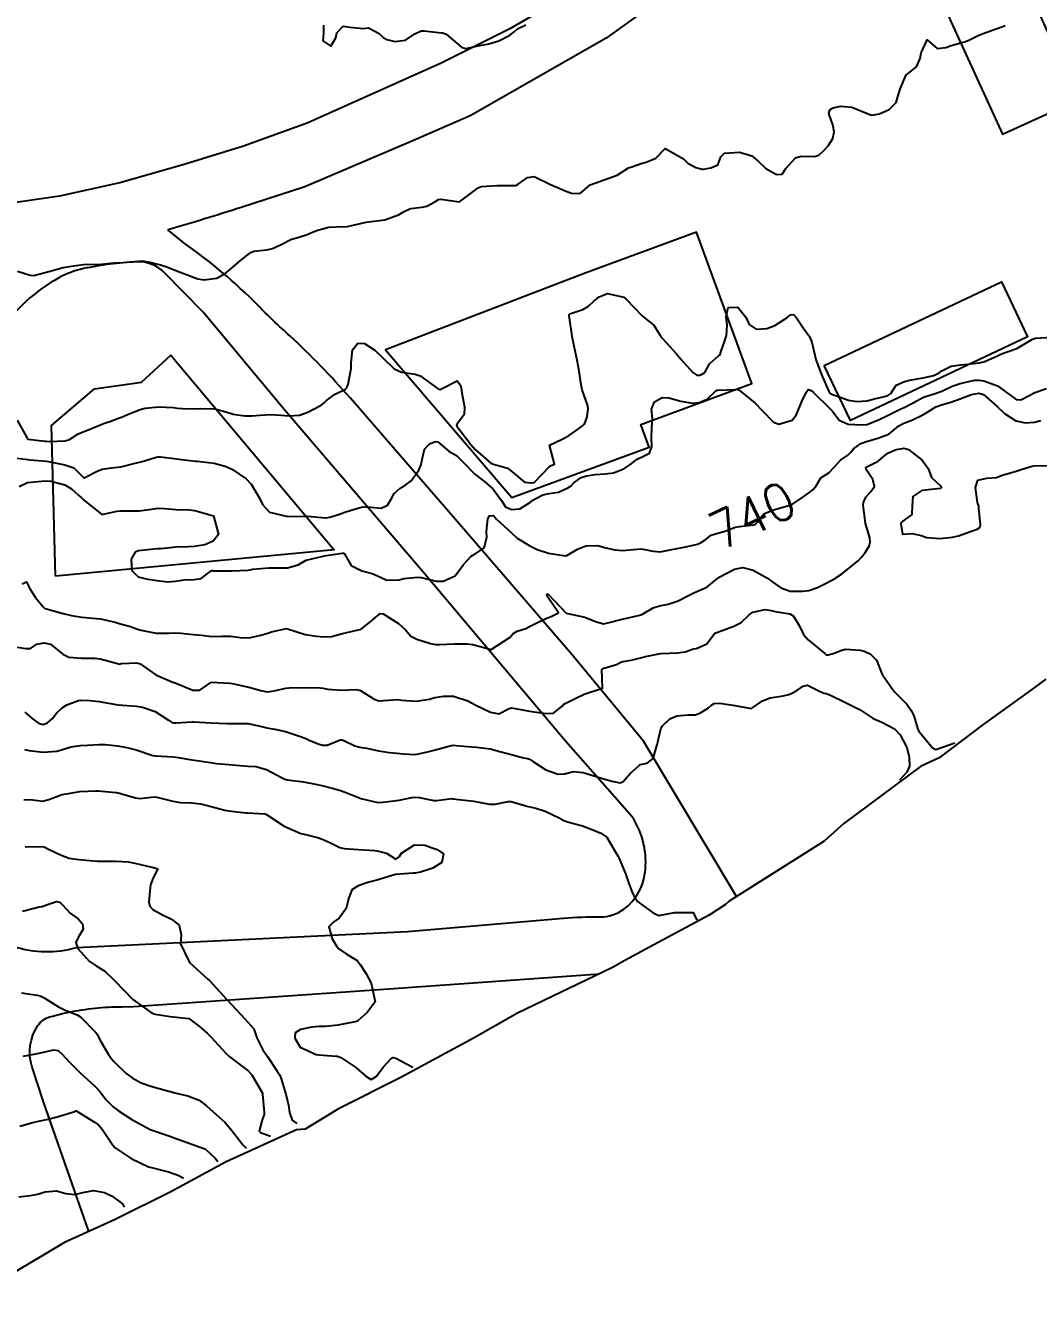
# Model space of a CAD drawing. Header units: metres. Extents: x 307586 to 320046, y 7427249 to 7434250.
# Drawn here: x 316050.6 to 316159.4, y 7432483.4 to 7432620.2 of the extents above; entities that cross this region are included whole.
import ezdxf
from ezdxf.enums import TextEntityAlignment as Align

# ---------------------------------------------------------------- set-up
doc = ezdxf.new("R2010")
doc.units = ezdxf.units.M
doc.header["$MEASUREMENT"] = 0
for name, color, linetype in [('Area', 45, 'Continuous'), ('Cotas', 45, 'Continuous'), ('Curvas de Nivel 1m', 11, 'Continuous'), ('Curvas de Nivel 5m', 15, 'Continuous'), ('Edificações', 30, 'Continuous'), ('Vias Primárias', 230, 'Continuous')]:
    doc.layers.add(name, color=color, linetype=linetype)
doc.styles.add('Style-STANDARD', font='STANDARD.shx')

msp = doc.modelspace()

# ---------------------------------------------------------------- linework, layer by layer
at = {"layer": 'Area'}
msp.add_polyline3d([(316160.17, 7432550.02, 741.53), (316158.44, 7432548.73, 741.47), (316153.47, 7432545.15, 741.66), (316148.72, 7432541.59, 742.01), (316146.74, 7432540.65, 743.05), (316138.48, 7432534.52, 743.99), (316136.4, 7432532.62, 743.98), (316126.17, 7432526.21, 743.93), (316125.8, 7432525.85, 743.98), (316124.02, 7432524.68, 743.96), (316118.08, 7432521.52, 744.12), (316114.99, 7432519.82, 744.13), (316113.66, 7432519.06, 744.45), (316103.46, 7432514.18, 744.85), (316098.8, 7432511.5, 745.06), (316090.86, 7432507.21, 745.23), (316084.24, 7432503.89, 745.27), (316080.68, 7432501.7, 745.69), (316079.73, 7432501.62, 746.03), (316072.2, 7432498.2, 748.56), (316066.25, 7432494.99, 749.91), (316060.27, 7432492.02, 751.07), (316054.82, 7432489.52, 751.37), (316044.53, 7432483.41, 754.89)], dxfattribs=at)
at = {"layer": 'Curvas de Nivel 1m', "flags": 128}
for points, elevation in [([(316049.77, 7432593.84), (316051.13, 7432593.41), (316051.55, 7432593.4), (316053.13, 7432593.8), (316054.68, 7432594.24), (316055.14, 7432594.32), (316055.81, 7432594.44), (316057.14, 7432594.6), (316058.33, 7432594.55), (316059.14, 7432594.63), (316060.11, 7432594.75), (316061.14, 7432594.77), (316062.35, 7432594.89), (316063.15, 7432594.95), (316063.99, 7432594.82), (316065.14, 7432594.54), (316065.81, 7432594.33), (316067.13, 7432593.79), (316067.25, 7432593.75), (316067.54, 7432593.63), (316069.13, 7432593.02), (316069.81, 7432592.92), (316071.13, 7432593.11), (316072.03, 7432593.58), (316073.14, 7432594.51), (316073.72, 7432594.98), (316074.39, 7432595.55), (316074.83, 7432595.87), (316075.16, 7432595.99), (316076.55, 7432596.14), (316077.16, 7432596.27), (316078.01, 7432596.67), (316079.18, 7432597.27), (316079.34, 7432597.33), (316079.87, 7432597.48), (316080.87, 7432597.79), (316081.19, 7432597.92), (316082, 7432598.27), (316083.19, 7432598.58), (316084.01, 7432598.62), (316085.2, 7432598.66), (316085.82, 7432598.79), (316087.2, 7432599.13), (316089.2, 7432599.37), (316090.68, 7432599.89), (316091.22, 7432600.23), (316091.97, 7432600.59), (316093.22, 7432600.72), (316093.71, 7432600.83), (316094.57, 7432601.31), (316094.98, 7432601.55), (316095.24, 7432601.6), (316097.23, 7432601.28), (316099.25, 7432602.8), (316099.57, 7432602.93), (316101.25, 7432603.04), (316103.09, 7432603.04), (316103.25, 7432603.05), (316103.37, 7432603.09), (316103.54, 7432603.2), (316104.54, 7432603.91), (316105.26, 7432604), (316107, 7432603.16), (316107.25, 7432603.05), (316108.59, 7432602.49), (316109.24, 7432602.24), (316110.17, 7432602.2), (316111.25, 7432603.11), (316113.26, 7432603.83), (316114.17, 7432604.17), (316115.27, 7432604.87), (316115.39, 7432604.94), (316115.73, 7432605.06), (316116.86, 7432605.46), (316117.28, 7432605.57), (316118.32, 7432605.99), (316119.3, 7432607.01), (316121.29, 7432605.91), (316121.76, 7432605.46), (316122.62, 7432604.97), (316123.28, 7432604.82), (316123.42, 7432604.82), (316124.23, 7432604.95), (316124.96, 7432605.27), (316125.29, 7432606.12), (316125.7, 7432606.53), (316127.3, 7432606.63), (316128.61, 7432606.22), (316129.29, 7432605.67), (316130.12, 7432604.88), (316131.27, 7432604.23), (316131.87, 7432604.27), (316132.26, 7432604.86), (316133.29, 7432606.02), (316133.92, 7432606.21), (316135.3, 7432606.15), (316135.81, 7432606.31), (316136.33, 7432606.81), (316136.8, 7432607.32), (316137.32, 7432608.11), (316137.47, 7432608.8), (316137.33, 7432609.56), (316136.9, 7432610.8), (316137, 7432611.16), (316137.36, 7432611.39), (316138.14, 7432611.57), (316139.36, 7432611.46), (316141.11, 7432610.75), (316141.35, 7432610.64), (316141.51, 7432610.59), (316142.31, 7432610.74), (316143.36, 7432611.22), (316144.1, 7432611.98), (316144.33, 7432612.71), (316144.58, 7432613.51), (316145.08, 7432614.7), (316145.19, 7432614.92), (316145.41, 7432615.09), (316146.3, 7432615.81), (316146.69, 7432616.69), (316146.81, 7432617.31), (316147.44, 7432618.68), (316148.53, 7432617.76), (316149.44, 7432617.87), (316150.01, 7432618.07), (316151.44, 7432618.48), (316151.83, 7432618.62), (316152.9, 7432619.16), (316153.45, 7432619.38), (316154.36, 7432619.7), (316155.47, 7432620.09), (316155.8, 7432620.24)], 737), ([(316082.63, 7432620.28), (316082.65, 7432619.45), (316082.56, 7432618.58), (316083.43, 7432618.02), (316083.96, 7432618.91), (316084.08, 7432619.43), (316084.73, 7432620.15), (316085.45, 7432620.04), (316086.93, 7432619.92), (316087.45, 7432620), (316088.6, 7432619.38), (316089.03, 7432618.96), (316089.44, 7432618.72), (316090.3, 7432618.5), (316091.44, 7432618.64), (316092.42, 7432619.34), (316093.11, 7432619.66), (316093.45, 7432619.67), (316095.29, 7432619.45), (316095.44, 7432619.43), (316095.8, 7432619.3), (316097.43, 7432617.92), (316097.91, 7432617.76), (316099.43, 7432618.07), (316100.4, 7432618.28), (316101.44, 7432618.58), (316102.64, 7432619.21), (316103.09, 7432619.56), (316103.45, 7432619.86), (316104.36, 7432620.29)], 736), ([(316049.75, 7432577.84), (316050.77, 7432575.98), (316050.87, 7432575.83), (316050.91, 7432575.8), (316052.71, 7432575.61), (316052.91, 7432575.58), (316053.16, 7432575.55), (316054.91, 7432575.63), (316055.35, 7432575.77), (316056.29, 7432576.39), (316056.93, 7432576.63), (316057.74, 7432576.94), (316058.94, 7432577.47), (316059.13, 7432577.53), (316059.7, 7432577.72), (316060.61, 7432578.05), (316060.95, 7432578.18), (316061.78, 7432578.52), (316062.96, 7432579), (316063.49, 7432579.15), (316064.96, 7432579.28), (316066.52, 7432579.2), (316066.96, 7432579.15), (316067.48, 7432579.11), (316068.96, 7432579.08), (316069.47, 7432579.1), (316070.96, 7432579.08), (316072.14, 7432578.76), (316072.95, 7432578.5), (316074.2, 7432578.3), (316074.95, 7432578.31), (316075.83, 7432578.4), (316076.95, 7432578.45), (316078.06, 7432578.39), (316078.95, 7432578.3), (316080.06, 7432578.37), (316080.96, 7432578.7), (316082.38, 7432579.45), (316082.71, 7432579.7), (316082.97, 7432579.95), (316083.82, 7432580.59), (316084.99, 7432581.18), (316085.11, 7432581.3), (316085.18, 7432581.42), (316085.28, 7432581.7), (316085.61, 7432583.41), (316085.61, 7432584), (316085.74, 7432585.41), (316086.33, 7432586.12), (316087.04, 7432586.07), (316088.16, 7432585.38), (316089.02, 7432584.54), (316090.21, 7432583.36), (316091.01, 7432583.01), (316092.47, 7432582.79), (316093.01, 7432582.61), (316094.82, 7432581.3), (316094.99, 7432581.19), (316095.14, 7432581.14), (316095.45, 7432581.29), (316097, 7432582.07), (316097.34, 7432581.61), (316097.4, 7432581.27), (316097.48, 7432580.77), (316097.78, 7432579.26), (316097.74, 7432578.47), (316096.94, 7432577.4), (316096.92, 7432577.27), (316096.94, 7432577.22), (316098.46, 7432575.25), (316098.91, 7432574.69), (316100.58, 7432573.23), (316100.89, 7432573.12), (316102.38, 7432572.7), (316102.88, 7432572.29), (316104.2, 7432571.19), (316104.87, 7432571.12), (316104.93, 7432571.12), (316105.26, 7432571.17), (316106.89, 7432572.89), (316107.06, 7432572.98), (316107.42, 7432573.14), (316106.91, 7432575.15), (316108.26, 7432575.8), (316108.93, 7432576.17), (316109.51, 7432576.55), (316110.28, 7432577.12), (316110.64, 7432577.42), (316110.95, 7432578.19), (316111.03, 7432579.11), (316110.97, 7432579.5), (316110.4, 7432581.12), (316110.27, 7432581.85), (316110.07, 7432583.12), (316109.87, 7432584.28), (316109.7, 7432585.12), (316109.33, 7432586.85), (316109.29, 7432587.13), (316109.08, 7432588.6), (316109.01, 7432589.06), (316109.01, 7432589.13), (316109.01, 7432589.2), (316109.08, 7432589.26), (316110.49, 7432589.72), (316111.1, 7432590.09), (316111.63, 7432590.58), (316112.22, 7432591.09), (316113.12, 7432591.44), (316114.86, 7432591.06), (316115.11, 7432590.86), (316116.84, 7432589.04), (316117.08, 7432588.85), (316118.11, 7432588.06), (316118.73, 7432587.01), (316118.86, 7432586.81), (316119.06, 7432586.59), (316120.49, 7432585), (316121.03, 7432584.38), (316122.29, 7432582.97), (316122.71, 7432582.67), (316123.01, 7432582.67), (316123.23, 7432582.74), (316123.56, 7432582.95), (316124.07, 7432583.91), (316125.04, 7432584.75), (316125.14, 7432584.84), (316125.21, 7432584.94), (316125.69, 7432586.3), (316125.9, 7432586.93), (316125.97, 7432588.04), (316125.86, 7432588.93), (316126.09, 7432589.94), (316127.1, 7432589.98), (316127.98, 7432588.91), (316128.32, 7432588.14), (316129.07, 7432587.63), (316130.23, 7432587.71), (316131.07, 7432588.02), (316132.37, 7432588.85), (316132.76, 7432589.17), (316133.09, 7432589.21), (316133.4, 7432588.84), (316134.14, 7432587.76), (316134.81, 7432586.82), (316135.06, 7432586.23), (316135.38, 7432584.82), (316135.49, 7432584.36), (316136.07, 7432582.81), (316136.88, 7432580.91), (316136.95, 7432580.8), (316136.99, 7432580.76), (316137.11, 7432580.68), (316138.98, 7432579.99), (316139.89, 7432579.85), (316140.98, 7432579.94), (316141.63, 7432580.1), (316142.99, 7432580.41), (316143.22, 7432580.48), (316143.55, 7432580.71), (316144.11, 7432581.6), (316145.01, 7432582.01), (316145.55, 7432582.15), (316147.01, 7432582.41), (316148.14, 7432582.66), (316148.74, 7432582.93), (316149.02, 7432583.14), (316150.01, 7432583.65), (316151.03, 7432583.78), (316151.8, 7432583.85), (316153.03, 7432584.02), (316153.52, 7432584.11), (316154.59, 7432584.58), (316155.05, 7432584.81), (316155.43, 7432584.96), (316157.05, 7432585.55), (316158.74, 7432586.53), (316159.06, 7432586.67), (316160.83, 7432586.75)], 738), ([(316049.15, 7432573.85), (316050.89, 7432573.61), (316051.13, 7432573.59), (316052.89, 7432573.46), (316053.29, 7432573.39), (316054.88, 7432573.05), (316055.83, 7432572.72), (316056.79, 7432571.75), (316056.83, 7432571.71), (316056.87, 7432571.68), (316056.95, 7432571.67), (316057.15, 7432571.75), (316058.27, 7432572.34), (316058.88, 7432572.57), (316059.89, 7432572.72), (316060.88, 7432572.84), (316062.43, 7432573.23), (316062.89, 7432573.35), (316063.15, 7432573.42), (316063.98, 7432573.67), (316064.68, 7432573.87), (316064.9, 7432573.91), (316065.14, 7432573.9), (316066.89, 7432573.69), (316067.38, 7432573.63), (316068.89, 7432573.46), (316069.06, 7432573.44), (316070.89, 7432573.23), (316072.2, 7432572.89), (316072.88, 7432572.55), (316074.33, 7432571.55), (316074.86, 7432570.99), (316075.72, 7432569.53), (316076.1, 7432568.78), (316076.83, 7432567.98), (316078.82, 7432567.49), (316080.75, 7432567.55), (316080.82, 7432567.55), (316080.91, 7432567.55), (316081.69, 7432567.46), (316082.82, 7432567.36), (316082.9, 7432567.36), (316083.33, 7432567.43), (316084.46, 7432567.79), (316084.83, 7432567.92), (316085.62, 7432568.2), (316086.83, 7432568.53), (316087.7, 7432568.52), (316088.83, 7432568.41), (316089.49, 7432568.71), (316089.88, 7432569.36), (316090.23, 7432569.98), (316090.86, 7432570.54), (316091.37, 7432570.84), (316092.05, 7432571.33), (316092.88, 7432572.47), (316093.11, 7432573.1), (316093.15, 7432573.32), (316093.49, 7432574.73), (316094.03, 7432575.31), (316094.65, 7432575.57), (316094.92, 7432575.52), (316095.16, 7432575.3), (316096.11, 7432574.48), (316096.9, 7432574.04), (316097.69, 7432573.26), (316098.88, 7432572.06), (316099.94, 7432571.24), (316100.86, 7432570.43), (316101.73, 7432569.22), (316102.18, 7432568.55), (316102.83, 7432568.25), (316103.71, 7432568.32), (316104.84, 7432569.06), (316104.98, 7432569.18), (316106.19, 7432569.83), (316106.85, 7432569.96), (316107.87, 7432570.13), (316108.86, 7432570.57), (316109.21, 7432570.79), (316109.51, 7432571.12), (316110.3, 7432571.7), (316110.88, 7432571.86), (316111.78, 7432572), (316112.88, 7432572.09), (316113.76, 7432572.19), (316114.89, 7432572.62), (316115.52, 7432573.05), (316116.3, 7432573.65), (316116.91, 7432573.95), (316117.62, 7432574.32), (316117.89, 7432575.03), (316117.86, 7432575.95), (316117.88, 7432577.03), (316117.96, 7432578.03), (316117.84, 7432579.03), (316118.18, 7432579.82), (316118.98, 7432580.28), (316119.72, 7432580.26), (316120.98, 7432579.9), (316122.26, 7432579.68), (316122.97, 7432579.76), (316123.82, 7432580.11), (316124.69, 7432580.94), (316124.88, 7432581.06), (316124.99, 7432581.08), (316126.79, 7432581.13), (316127, 7432581.16), (316127.19, 7432581.11), (316127.44, 7432580.91), (316128.97, 7432579.69), (316129.72, 7432578.88), (316130.95, 7432577.62), (316131.51, 7432577.42), (316132.95, 7432577.85), (316133.39, 7432578.4), (316133.55, 7432578.83), (316133.97, 7432579.84), (316134.44, 7432580.83), (316134.68, 7432581.14), (316135, 7432581.05), (316135.25, 7432580.82), (316136.97, 7432579.15), (316137.28, 7432578.8), (316138.01, 7432577.84), (316138.95, 7432577.42), (316140.38, 7432577.33), (316140.95, 7432577.4), (316141.98, 7432577.76), (316142.96, 7432578.24), (316143.27, 7432578.4), (316143.91, 7432578.71), (316144.62, 7432579.05), (316144.97, 7432579.22), (316145.95, 7432579.72), (316146.99, 7432580.28), (316147.27, 7432580.4), (316148.18, 7432580.66), (316149, 7432580.95), (316150.14, 7432581.5), (316151, 7432581.8), (316152.54, 7432582.14), (316153.01, 7432582.15), (316153.54, 7432582.06), (316155, 7432581.54), (316156.31, 7432580.57), (316156.99, 7432580.07), (316157.5, 7432580.04), (316158.48, 7432580.54), (316159, 7432580.81), (316160.26, 7432581.26)], 739), ([(316050.29, 7432560.27), (316050.73, 7432560.47), (316050.97, 7432560.07), (316051.08, 7432559.82), (316051.71, 7432558.81), (316052.54, 7432557.8), (316052.7, 7432557.64), (316052.91, 7432557.59), (316054.69, 7432557.1), (316055.59, 7432556.87), (316056.69, 7432556.69), (316057.82, 7432556.6), (316058.68, 7432556.5), (316060.25, 7432556.15), (316060.68, 7432556.03), (316061.9, 7432555.69), (316062.48, 7432555.49), (316062.67, 7432555.41), (316063.06, 7432555.28), (316064.67, 7432554.99), (316066.02, 7432554.99), (316066.67, 7432555.01), (316067.32, 7432554.97), (316068.67, 7432554.84), (316069.52, 7432554.75), (316070.66, 7432554.61), (316071.73, 7432554.64), (316072.66, 7432554.66), (316073.7, 7432554.51), (316074.66, 7432554.48), (316075.9, 7432554.75), (316076.67, 7432554.99), (316077.06, 7432555.11), (316078.67, 7432555.49), (316080.67, 7432554.84), (316081.87, 7432554.66), (316082.66, 7432554.58), (316083.49, 7432554.61), (316084.67, 7432554.93), (316086.67, 7432555.39), (316087.77, 7432556.3), (316088.7, 7432557.1), (316089.03, 7432557.04), (316090.68, 7432556.03), (316091.42, 7432555.34), (316092, 7432554.66), (316092.66, 7432554.33), (316094.11, 7432553.86), (316094.66, 7432553.74), (316095.11, 7432553.75), (316096.66, 7432553.82), (316098.07, 7432553.84), (316098.66, 7432553.77), (316100.65, 7432553.23), (316102.67, 7432554.54), (316102.96, 7432554.91), (316103.42, 7432555.19), (316104.37, 7432555.49), (316104.68, 7432555.64), (316105.68, 7432556.17), (316106.69, 7432556.62), (316107.09, 7432556.75), (316107.85, 7432557.14), (316106.72, 7432558.84), (316106.62, 7432559.05), (316106.66, 7432559.15), (316106.69, 7432559.18), (316106.72, 7432559.18), (316106.76, 7432559.15), (316108.7, 7432557.13), (316110.7, 7432556.68), (316111.84, 7432556.24), (316112.69, 7432555.98), (316113.58, 7432556.18), (316114.7, 7432556.46), (316116.58, 7432556.91), (316116.7, 7432556.95), (316116.76, 7432556.97), (316116.87, 7432557.03), (316118.03, 7432557.7), (316118.71, 7432557.9), (316119.63, 7432558.08), (316120.72, 7432558.46), (316121.74, 7432558.97), (316122.38, 7432559.32), (316122.73, 7432559.45), (316123.78, 7432559.91), (316124.75, 7432560.69), (316124.88, 7432560.81), (316125.04, 7432560.94), (316126.76, 7432561.84), (316127.65, 7432562.01), (316128.76, 7432561.75), (316130.3, 7432560.87), (316130.75, 7432560.54), (316131.73, 7432559.86), (316132.73, 7432559.47), (316134.08, 7432559.48), (316134.73, 7432559.57), (316135.68, 7432559.87), (316136.75, 7432560.42), (316136.99, 7432560.55), (316137.41, 7432560.78), (316138.23, 7432561.31), (316138.76, 7432561.72), (316139.35, 7432562.19), (316140.02, 7432562.76), (316140.38, 7432563.15), (316140.79, 7432563.65), (316141.21, 7432564.33), (316141.33, 7432564.74), (316141.28, 7432565.22), (316140.82, 7432566.75), (316140.57, 7432568.75), (316140.59, 7432569.01), (316140.86, 7432569.57), (316141.41, 7432570.2), (316141.77, 7432570.74), (316141.62, 7432571.48), (316140.89, 7432572.56), (316140.85, 7432572.75), (316140.86, 7432572.78), (316140.89, 7432572.8), (316142.19, 7432573.44), (316142.91, 7432574.06), (316143.28, 7432574.35), (316144.1, 7432574.71), (316144.8, 7432574.82), (316144.92, 7432574.83), (316145.42, 7432574.69), (316146.91, 7432573.57), (316147.56, 7432572.67), (316147.92, 7432571.7), (316148.87, 7432570.81), (316148.95, 7432570.65), (316148.95, 7432570.57), (316148.87, 7432570.51), (316147.22, 7432570.32), (316146.87, 7432570.28), (316145.89, 7432569.66), (316145.83, 7432568.69), (316145.8, 7432567.72), (316144.83, 7432566.99), (316144.66, 7432566.86), (316144.62, 7432566.7), (316144.81, 7432565.61), (316145.83, 7432565.67), (316146.81, 7432565.48), (316147.4, 7432565.26), (316148.81, 7432565.15), (316150.17, 7432565.28), (316150.81, 7432565.43), (316152.1, 7432565.9), (316152.82, 7432566.14), (316153.1, 7432566.31), (316153.18, 7432566.6), (316152.99, 7432568.45), (316152.97, 7432568.6), (316152.85, 7432569), (316152.64, 7432570.6), (316152.88, 7432571.41), (316153.86, 7432571.61), (316154.88, 7432571.7), (316155.51, 7432571.95), (316156.89, 7432572.35), (316157.53, 7432572.55), (316158.56, 7432572.88), (316158.9, 7432572.93), (316160.43, 7432572.98)], 741), ([(316048.9, 7432553.6), (316050.65, 7432553.34), (316051.16, 7432553.31), (316051.87, 7432553.81), (316052.65, 7432553.95), (316053.31, 7432553.79), (316054.64, 7432552.73), (316055.28, 7432552.41), (316056.64, 7432552.29), (316058.08, 7432552.29), (316058.64, 7432552.22), (316060.5, 7432551.71), (316060.63, 7432551.67), (316060.68, 7432551.66), (316060.96, 7432551.71), (316062.63, 7432551.79), (316062.94, 7432551.68), (316064.62, 7432550.5), (316066.54, 7432549.69), (316066.6, 7432549.67), (316066.69, 7432549.63), (316068.6, 7432548.86), (316069.35, 7432548.84), (316070.42, 7432549.59), (316070.51, 7432549.69), (316070.6, 7432549.72), (316072.55, 7432549.61), (316072.6, 7432549.6), (316072.81, 7432549.56), (316074.6, 7432549.17), (316075.89, 7432548.82), (316076.59, 7432548.67), (316077.33, 7432548.77), (316078.6, 7432549.08), (316078.96, 7432549.12), (316080.6, 7432549.15), (316082.26, 7432549.1), (316082.6, 7432549.06), (316083.07, 7432548.96), (316084.6, 7432548.86), (316086.13, 7432548.93), (316086.6, 7432548.83), (316088.06, 7432547.9), (316088.59, 7432547.72), (316090.12, 7432547.82), (316090.59, 7432547.84), (316091.03, 7432547.79), (316092.59, 7432547.67), (316094, 7432547.9), (316094.59, 7432548.06), (316095.52, 7432548.22), (316096.59, 7432548.2), (316098.13, 7432547.71), (316098.59, 7432547.47), (316098.99, 7432547.25), (316100.57, 7432546.5), (316101.47, 7432546.32), (316102.58, 7432546.9), (316102.82, 7432546.96), (316104.57, 7432546.63), (316105.21, 7432546.54), (316106.57, 7432546.33), (316107.34, 7432546.37), (316108.25, 7432547.13), (316108.41, 7432547.3), (316108.59, 7432547.41), (316109.71, 7432548), (316110.6, 7432548.44), (316112.6, 7432549.08), (316112.53, 7432551.08), (316112.63, 7432551.19), (316114.09, 7432551.61), (316114.64, 7432551.9), (316115.68, 7432552.08), (316116.65, 7432552.34), (316117.19, 7432552.48), (316118.65, 7432552.76), (316118.87, 7432552.79), (316120.65, 7432552.85), (316121.47, 7432552.98), (316122.34, 7432553.28), (316122.66, 7432553.33), (316123.78, 7432553.83), (316124.62, 7432554.94), (316124.65, 7432554.98), (316124.68, 7432554.99), (316124.76, 7432555.02), (316126.69, 7432555.72), (316127.47, 7432556.13), (316128.3, 7432556.89), (316128.5, 7432557.1), (316128.71, 7432557.22), (316130.05, 7432557.53), (316130.71, 7432557.4), (316131.14, 7432557.3), (316132.71, 7432557.06), (316133.07, 7432556.84), (316133.65, 7432555.87), (316134.18, 7432554.83), (316134.67, 7432554.25), (316136.46, 7432552.79), (316136.56, 7432552.7), (316136.65, 7432552.64), (316136.81, 7432552.63), (316137.35, 7432552.78), (316138.29, 7432553.15), (316138.66, 7432553.24), (316140.25, 7432553.16), (316140.66, 7432553.05), (316141.31, 7432552.74), (316142.01, 7432552.09), (316142.53, 7432550.72), (316142.63, 7432550.49), (316143.91, 7432548.71), (316144.6, 7432548), (316145.26, 7432547.36), (316145.72, 7432546.68), (316146, 7432546.1), (316146.45, 7432544.67), (316146.56, 7432544.46), (316148.01, 7432542.66), (316148.36, 7432542.48), (316150.41, 7432543.2)], 742), ([(316050.56, 7432546.5), (316051.36, 7432545.82), (316052.04, 7432545.3), (316052.55, 7432545.15), (316053.01, 7432545.33), (316053.49, 7432545.79), (316053.98, 7432546.37), (316054.57, 7432546.97), (316055.08, 7432547.27), (316056.33, 7432547.75), (316056.58, 7432547.79), (316057.53, 7432547.74), (316058.58, 7432547.62), (316058.71, 7432547.6), (316060.58, 7432547.29), (316061.04, 7432547.24), (316062.57, 7432547.13), (316063.21, 7432547.04), (316064.57, 7432546.56), (316065.98, 7432545.64), (316066.33, 7432545.41), (316066.55, 7432545.35), (316066.83, 7432545.35), (316068.55, 7432545.45), (316068.71, 7432545.45), (316070.55, 7432545.34), (316072.27, 7432545.29), (316072.55, 7432545.28), (316072.81, 7432545.29), (316074.55, 7432545.29), (316075.99, 7432544.96), (316076.55, 7432544.79), (316077.4, 7432544.65), (316078.54, 7432544.41), (316080.15, 7432543.86), (316080.54, 7432543.72), (316080.72, 7432543.65), (316081.15, 7432543.46), (316082.15, 7432543.07), (316082.53, 7432542.96), (316083.03, 7432542.93), (316084.18, 7432543.42), (316084.43, 7432543.53), (316084.53, 7432543.53), (316084.63, 7432543.51), (316084.89, 7432543.41), (316085.99, 7432542.86), (316086.53, 7432542.72), (316087.3, 7432542.61), (316088.52, 7432542.34), (316089.73, 7432542.15), (316090.52, 7432542.1), (316091.19, 7432542.01), (316092.52, 7432541.96), (316093.64, 7432542.19), (316094.52, 7432542.41), (316096.09, 7432542.84), (316096.53, 7432542.93), (316096.87, 7432542.92), (316098.53, 7432542.75), (316099.06, 7432542.72), (316100.53, 7432542.55), (316101.58, 7432542.27), (316102.52, 7432542.03), (316104.1, 7432541.6), (316104.52, 7432541.5), (316104.76, 7432541.43), (316105.18, 7432541.17), (316106.5, 7432540.28), (316107.81, 7432539.82), (316108.49, 7432539.88), (316109.48, 7432540.13), (316110.5, 7432540.02), (316112.03, 7432539.55), (316112.49, 7432539.41), (316113.6, 7432539.07), (316114.48, 7432538.91), (316114.82, 7432539.06), (316115.6, 7432539.94), (316116.51, 7432540.77), (316116.68, 7432540.86), (316117.38, 7432541.02), (316118.03, 7432541.51), (316118.47, 7432543.01), (316118.48, 7432543.07), (316118.54, 7432543.31), (316118.86, 7432544.7), (316119.02, 7432545.01), (316119.81, 7432545.76), (316120.57, 7432546.09), (316121.8, 7432546.2), (316122.58, 7432546.22), (316123.11, 7432546.42), (316123.95, 7432546.95), (316124.3, 7432547.23), (316124.59, 7432547.43), (316125.13, 7432547.47), (316126.59, 7432547.24), (316128.58, 7432546.89), (316129.75, 7432547.72), (316130.59, 7432548.04), (316131.99, 7432548.24), (316132.6, 7432548.4), (316132.91, 7432548.53), (316133.46, 7432548.83), (316134.14, 7432549.3), (316134.61, 7432549.38), (316135.74, 7432548.8), (316136.34, 7432548.53), (316136.6, 7432548.48), (316137.06, 7432548.33), (316138.59, 7432547.57), (316140.25, 7432546.75), (316140.58, 7432546.53), (316141.65, 7432545.81), (316142.57, 7432545.43), (316143.93, 7432544.71), (316144.55, 7432544.07), (316145.25, 7432542.69), (316145.51, 7432541.67), (316145.55, 7432540.68), (316145.24, 7432540.05), (316144.81, 7432539.56), (316144.47, 7432539.18)], 743), ([(316050.52, 7432542.49), (316051.05, 7432542.36), (316052.52, 7432542.2), (316054.01, 7432542.29), (316054.52, 7432542.43), (316055.51, 7432542.75), (316056.52, 7432542.91), (316057.31, 7432542.96), (316058.53, 7432543), (316059.24, 7432543), (316060.52, 7432542.89), (316061.53, 7432542.7), (316062.52, 7432542.44), (316064.32, 7432541.85), (316064.51, 7432541.8), (316064.64, 7432541.79), (316066.51, 7432541.69), (316067.03, 7432541.62), (316068.51, 7432541.36), (316068.8, 7432541.32), (316070.51, 7432541.07), (316071.11, 7432540.98), (316072.5, 7432540.86), (316073.26, 7432540.79), (316074.5, 7432540.7), (316075.38, 7432540.64), (316076.5, 7432540.32), (316078.12, 7432539.49), (316078.48, 7432539.3), (316078.74, 7432539.23), (316080.48, 7432539.02), (316081.79, 7432538.77), (316082.47, 7432538.6), (316083.57, 7432538.33), (316084.47, 7432538.08), (316084.96, 7432537.9), (316086.2, 7432537.39), (316086.46, 7432537.28), (316086.63, 7432537.22), (316088.45, 7432536.79), (316089, 7432536.81), (316090.46, 7432537.02), (316090.75, 7432537.05), (316092.11, 7432537.33), (316092.46, 7432537.36), (316092.92, 7432537.32), (316094.46, 7432537.02), (316094.75, 7432537.01), (316096.46, 7432537.21), (316096.53, 7432537.2), (316098.46, 7432536.97), (316098.78, 7432536.92), (316100.45, 7432536.62), (316101.07, 7432536.61), (316102.46, 7432536.9), (316102.78, 7432536.88), (316104.45, 7432536.39), (316105.42, 7432536.19), (316106.44, 7432535.87), (316107.95, 7432535.13), (316108.44, 7432534.87), (316108.83, 7432534.73), (316110.43, 7432534.28), (316111.73, 7432533.79), (316112.42, 7432533.49), (316113.04, 7432533.07), (316113.95, 7432531.51), (316114.22, 7432531.06), (316114.39, 7432530.77), (316115.1, 7432529.05), (316115.4, 7432528.09), (316115.82, 7432527.04), (316115.98, 7432526.68), (316116.33, 7432526.14), (316117.92, 7432525.01), (316118.32, 7432524.8), (316118.65, 7432524.67), (316120.32, 7432524.99), (316122.32, 7432524.96), (316122.71, 7432524.16)], 744), ([(316050.6, 7432532.03), (316052.4, 7432532.07), (316052.63, 7432532.03), (316053.11, 7432531.79), (316054.38, 7432531.17), (316055.32, 7432530.82), (316056.38, 7432530.67), (316057.55, 7432530.56), (316058.37, 7432530.48), (316059.59, 7432530.5), (316060.37, 7432530.5), (316061.65, 7432530.42), (316062.37, 7432530.29), (316064.19, 7432529.84), (316064.37, 7432529.8), (316064.86, 7432529.65), (316064.35, 7432528.71), (316064.06, 7432527.95), (316064.03, 7432527.66), (316063.89, 7432526.1), (316064, 7432525.66), (316064.31, 7432525.3), (316065.36, 7432524.71), (316066.3, 7432524.27), (316067.13, 7432523.62), (316067.34, 7432522.56), (316067.29, 7432521.62), (316068.24, 7432519.61), (316070.23, 7432517.83), (316070.35, 7432517.71), (316070.47, 7432517.59), (316072.2, 7432515.7), (316072.33, 7432515.56), (316074.17, 7432513.54), (316075.14, 7432512.5), (316075.47, 7432511.52), (316076.13, 7432510.23), (316076.61, 7432509.51), (316077.66, 7432507.94), (316077.93, 7432507.49), (316078.1, 7432507.11), (316078.58, 7432505.48), (316078.87, 7432504.29), (316078.98, 7432503.48), (316079.26, 7432502.69), (316079.77, 7432502.33)], 746), ([(316050.31, 7432525.13), (316052.11, 7432525.6), (316052.31, 7432525.61), (316052.48, 7432525.63), (316052.89, 7432525.79), (316053.95, 7432526.15), (316054.32, 7432526.07), (316054.66, 7432525.77), (316055.45, 7432524.9), (316056.3, 7432524.28), (316056.76, 7432523.75), (316056.83, 7432523.2), (316056.28, 7432522.3), (316056.05, 7432521.75), (316056.26, 7432521.11), (316057.46, 7432519.74), (316058.24, 7432519.24), (316059.17, 7432518.66), (316060.15, 7432517.7), (316060.22, 7432517.62), (316062.12, 7432515.68), (316062.19, 7432515.62), (316062.41, 7432515.46), (316064.18, 7432514.2), (316064.56, 7432514.04), (316066.17, 7432513.82), (316068.17, 7432513.61), (316069.32, 7432512.75), (316070.16, 7432512.03), (316070.59, 7432511.58), (316072.13, 7432509.88), (316072.48, 7432509.56), (316074.11, 7432508.29), (316074.53, 7432507.96), (316074.94, 7432507.53), (316076.07, 7432505.57), (316076.1, 7432505.51), (316076.1, 7432505.48), (316076.28, 7432503.51), (316076.27, 7432503.29), (316076.04, 7432502.72), (316075.71, 7432501.51), (316075.86, 7432501.34), (316076.93, 7432500.96)], 747), ([(316050.2, 7432516.35), (316051.9, 7432516.1), (316052.2, 7432516.03), (316052.65, 7432515.8), (316054.18, 7432514.85), (316054.9, 7432514.49), (316056.18, 7432513.97), (316056.58, 7432513.75), (316058.16, 7432512.14), (316058.32, 7432511.9), (316058.41, 7432511.73), (316058.74, 7432511.13), (316059.56, 7432509.71), (316059.79, 7432509.38), (316060.12, 7432508.99), (316061.44, 7432507.69), (316062.1, 7432507.22), (316063.07, 7432506.69), (316064.08, 7432506.31), (316065.87, 7432505.84), (316066.08, 7432505.78), (316066.68, 7432505.62), (316068.07, 7432505.27), (316069.28, 7432504.81), (316070.06, 7432504.2), (316070.78, 7432503.57), (316072.04, 7432502.47), (316072.8, 7432501.55), (316074.01, 7432499.98), (316074.24, 7432499.77), (316074.36, 7432499.71)], 748), ([(316050.38, 7432509.55), (316051.74, 7432509.8), (316052.07, 7432509.86), (316052.12, 7432509.88), (316053.68, 7432510.24), (316054.13, 7432510.15), (316054.56, 7432509.77), (316055.31, 7432508.95), (316056.11, 7432508.14), (316056.52, 7432507.75), (316058.08, 7432506.33), (316058.64, 7432505.72), (316059.26, 7432504.9), (316060.06, 7432504.12), (316060.63, 7432503.69), (316062.04, 7432502.76), (316064.03, 7432501.66), (316066.02, 7432500.99), (316066.98, 7432500.65), (316068.01, 7432500.29), (316069.91, 7432499.58), (316069.97, 7432499.55), (316070, 7432499.53), (316071.01, 7432498.59), (316071.3, 7432498.22)], 749), ([(316049.94, 7432494.44), (316051.17, 7432494.58), (316051.94, 7432494.72), (316052.75, 7432494.99), (316053.95, 7432495.08), (316054.98, 7432494.8), (316055.94, 7432494.69), (316056.78, 7432494.91), (316057.95, 7432495.13), (316059.12, 7432494.89), (316059.94, 7432494.5), (316061.06, 7432493.69), (316061.23, 7432493.34)], 751)]:
    msp.add_lwpolyline(points, dxfattribs=dict(at, elevation=elevation))
at = {"layer": 'Curvas de Nivel 5m', "flags": 128}
for points, elevation in [([(316049.96, 7432570.73), (316050.86, 7432571.14), (316052.34, 7432571.29), (316052.86, 7432571.33), (316053.35, 7432571.3), (316054.85, 7432570.91), (316055.58, 7432570.49), (316056.36, 7432569.76), (316056.61, 7432569.53), (316056.84, 7432569.34), (316058.82, 7432567.73), (316060.47, 7432568.07), (316060.83, 7432568.11), (316061.23, 7432568.11), (316062.83, 7432568.12), (316064.2, 7432568.3), (316064.83, 7432568.4), (316065.56, 7432568.38), (316066.83, 7432568.27), (316068.22, 7432568.23), (316068.83, 7432568.14), (316070.82, 7432567.59), (316071.36, 7432565.58), (316070.79, 7432564.84), (316069.91, 7432564.47), (316068.78, 7432564.28), (316068.14, 7432564.26), (316066.78, 7432564.2), (316065.16, 7432564.04), (316064.78, 7432564.02), (316064.43, 7432564.01), (316062.77, 7432563.82), (316062.41, 7432563.69), (316061.98, 7432562.91), (316062.04, 7432561.69), (316062.74, 7432561.04), (316063.61, 7432560.8), (316064.74, 7432560.62), (316065.88, 7432560.5), (316066.74, 7432560.57), (316067.66, 7432560.7), (316068.74, 7432560.72), (316069.5, 7432560.84), (316070.45, 7432561.59), (316070.64, 7432561.71), (316070.75, 7432561.69), (316070.84, 7432561.67), (316072.75, 7432561.67), (316074.56, 7432561.74), (316074.76, 7432561.77), (316075.06, 7432561.84), (316076.76, 7432561.98), (316078.28, 7432561.98), (316078.76, 7432561.98), (316079.92, 7432562.32), (316080.77, 7432562.81), (316082.58, 7432563.25), (316082.77, 7432563.27), (316082.91, 7432563.3), (316083.68, 7432563.43), (316084.64, 7432563.55), (316084.77, 7432563.56), (316084.87, 7432563.51), (316084.91, 7432563.42), (316085.6, 7432562.24), (316086.76, 7432561.68), (316087.86, 7432561.38), (316088.75, 7432560.99), (316089.44, 7432560.66), (316090.74, 7432560.69), (316091.26, 7432560.83), (316092.75, 7432560.99), (316093.12, 7432560.94), (316094.74, 7432560.55), (316095.48, 7432560.55), (316096.75, 7432561.14), (316096.83, 7432561.2), (316096.88, 7432561.27), (316097.66, 7432562.36), (316098.49, 7432563.25), (316098.66, 7432563.36), (316098.77, 7432563.4), (316099.88, 7432564.14), (316100.15, 7432565.24), (316100.14, 7432565.9), (316100.28, 7432567.24), (316100.47, 7432567.59), (316100.83, 7432567.61), (316101.02, 7432567.42), (316101.22, 7432567.22), (316102.8, 7432565.75), (316103.43, 7432565.19), (316104.78, 7432564.34), (316105.58, 7432563.97), (316106.78, 7432563.57), (316108.62, 7432563.29), (316108.77, 7432563.32), (316109.89, 7432564.01), (316110.79, 7432564.36), (316112.08, 7432564.38), (316112.79, 7432564.19), (316113.91, 7432563.94), (316114.78, 7432563.86), (316115.87, 7432563.96), (316116.79, 7432564.02), (316118.01, 7432563.79), (316118.78, 7432563.72), (316119.85, 7432563.94), (316120.79, 7432564.12), (316121.54, 7432564.23), (316122.8, 7432564.54), (316123.09, 7432564.66), (316123.56, 7432564.95), (316124.25, 7432565.51), (316124.81, 7432565.66), (316125.86, 7432565.98), (316126.82, 7432566.34), (316127.28, 7432566.44), (316128.82, 7432566.62), (316129.02, 7432566.69), (316129.24, 7432566.89), (316129.92, 7432567.79), (316130.84, 7432568.2), (316132.71, 7432568.71), (316132.84, 7432568.77), (316132.89, 7432568.79), (316132.97, 7432568.84), (316134.11, 7432569.57), (316134.86, 7432570.12), (316135.25, 7432570.44), (316135.53, 7432570.81), (316136.03, 7432571.66), (316136.89, 7432572.19), (316137.47, 7432572.79), (316138.14, 7432573.55), (316138.91, 7432574.09), (316139.25, 7432574.43), (316139.53, 7432574.76), (316140.32, 7432575.36), (316140.93, 7432575.57), (316142.13, 7432575.93), (316142.94, 7432576.2), (316143.31, 7432576.35), (316143.74, 7432576.71), (316144.41, 7432577.25), (316144.95, 7432577.52), (316145.79, 7432577.86), (316146.96, 7432578.41), (316147.4, 7432578.67), (316148.36, 7432579.27), (316148.98, 7432579.48), (316149.87, 7432579.75), (316150.99, 7432580.15), (316151.33, 7432580.28), (316152.21, 7432580.61), (316152.99, 7432580.74), (316153.48, 7432580.6), (316154.97, 7432579.31), (316155.74, 7432578.57), (316156.96, 7432577.79), (316157.99, 7432577.58), (316158.95, 7432577.64), (316159.65, 7432577.83)], 740), ([(316050.45, 7432537.09), (316051.17, 7432537.1), (316052.45, 7432536.95), (316053.15, 7432537.1), (316054.46, 7432537.62), (316054.59, 7432537.65), (316055.25, 7432537.77), (316056.46, 7432537.96), (316058.15, 7432538.05), (316058.47, 7432538.03), (316060.32, 7432537.86), (316060.46, 7432537.85), (316060.58, 7432537.83), (316061.08, 7432537.7), (316062.46, 7432537.28), (316062.9, 7432537.23), (316064.46, 7432537.4), (316064.75, 7432537.37), (316066.45, 7432536.92), (316067.27, 7432536.8), (316068.45, 7432536.76), (316069.41, 7432536.64), (316070.44, 7432536.39), (316072.03, 7432535.98), (316072.44, 7432535.9), (316074.29, 7432535.69), (316074.43, 7432535.68), (316076.38, 7432535.57), (316076.43, 7432535.55), (316076.5, 7432535.51), (316078.42, 7432534.24), (316080.21, 7432533.47), (316080.41, 7432533.41), (316081.99, 7432533.03), (316082.41, 7432532.89), (316083.37, 7432532.46), (316084.4, 7432531.96), (316084.84, 7432531.86), (316086.4, 7432531.75), (316088.15, 7432531.62), (316088.4, 7432531.59), (316089.39, 7432531.36), (316090.38, 7432530.72), (316090.77, 7432530.96), (316091.02, 7432531.34), (316092.4, 7432532.26), (316093.51, 7432532.2), (316094.4, 7432531.88), (316094.83, 7432531.73), (316095.51, 7432531.28), (316095.32, 7432530.35), (316094.37, 7432529.75), (316094.04, 7432529.63), (316093.05, 7432529.31), (316092.47, 7432529.21), (316092.36, 7432529.2), (316092.25, 7432529.21), (316090.36, 7432529.04), (316089.07, 7432528.65), (316088.35, 7432528.45), (316087.49, 7432528.24), (316086.35, 7432527.84), (316085.66, 7432527.4), (316085.31, 7432526.43), (316085.07, 7432525.41), (316084.3, 7432524.36), (316083.74, 7432523.98), (316083.2, 7432523.43), (316083.55, 7432522.16), (316083.99, 7432521.42), (316084.27, 7432521.06), (316085.19, 7432520.48), (316086.25, 7432519.82), (316086.56, 7432519.39), (316087.16, 7432518.45), (316087.75, 7432517.37), (316088.19, 7432515.37), (316087.32, 7432514.24), (316086.37, 7432513.39), (316086.25, 7432513.31), (316086.17, 7432513.28), (316086.02, 7432513.24), (316084.17, 7432512.87), (316082.85, 7432512.75), (316082.17, 7432512.73), (316081.37, 7432512.65), (316080.16, 7432512.42), (316079.59, 7432512.05), (316079.57, 7432511.48), (316080.14, 7432510.51), (316081.84, 7432509.74), (316082.13, 7432509.69), (316083.99, 7432509.56), (316084.12, 7432509.54), (316084.51, 7432509.41), (316085.46, 7432508.75), (316086.11, 7432508.32), (316087.22, 7432507.38), (316087.76, 7432507.04), (316088.28, 7432507.37), (316089.07, 7432508.41), (316089.95, 7432509.35), (316090.08, 7432509.39), (316090.12, 7432509.4), (316090.38, 7432509.35), (316091.53, 7432508.74), (316092.23, 7432508.38)], 745), ([(316050.03, 7432502.02), (316051.43, 7432502.42), (316052.04, 7432502.57), (316053.06, 7432502.77), (316054.05, 7432503.04), (316055.92, 7432503.62), (316056.05, 7432503.67), (316056.16, 7432503.64), (316058.04, 7432502.46), (316058.47, 7432502.16), (316058.88, 7432501.72), (316060.01, 7432499.98), (316060.25, 7432499.7), (316061.99, 7432498.56), (316063.85, 7432497.66), (316063.98, 7432497.62), (316064.03, 7432497.61), (316065.98, 7432497.14), (316067.09, 7432496.74), (316067.62, 7432496.44)], 750)]:
    msp.add_lwpolyline(points, dxfattribs=dict(at, elevation=elevation))
at = {"layer": 'Edificações'}
for points in [[(316156.23, 7432628.66), (316148.04, 7432624.92), (316155.52, 7432608.55), (316163.71, 7432612.29)], [(316136.4, 7432583.72), (316155.42, 7432592.72), (316158.22, 7432586.8), (316139.2, 7432577.8)], [(316053.86, 7432561.1), (316053.43, 7432577.29), (316058.05, 7432581.21), (316063.08, 7432581.93), (316066.26, 7432584.84), (316083.76, 7432563.93)]]:
    msp.add_lwpolyline(points, close=True, dxfattribs=at)
msp.add_lwpolyline([(316116.69, 7432577.4), (316116.69, 7432577.4), (316128.63, 7432581.77), (316122.67, 7432598.03), (316110.73, 7432593.65), (316089.29, 7432585.39), (316102.84, 7432569.55), (316117.58, 7432574.95), (316116.69, 7432577.4)], dxfattribs=at)
at = {"layer": 'Vias Primárias'}
for points in [[(316152.87, 7432652.18), (316143.96, 7432643.32), (316139.06, 7432638.94), (316132.9, 7432633.47), (316126.4, 7432628.58), (316112.97, 7432618.87), (316098.37, 7432610.54), (316092.28, 7432607.87), (316080.62, 7432602.9), (316073.79, 7432600.69, -0.00751), (316065.92, 7432598.28)], [(316152.87, 7432652.18), (316143.96, 7432643.32), (316139.06, 7432638.94), (316132.9, 7432633.47), (316126.4, 7432628.58), (316112.97, 7432618.87), (316098.37, 7432610.54), (316092.28, 7432607.87), (316080.62, 7432602.9), (316073.79, 7432600.69, -0.00751), (316065.92, 7432598.28)], [(316056.1, 7432521.21), (316091.64, 7432522.94), (316108.39, 7432524.36, -0.023643), (316112.32, 7432524.51, 0.164165), (316114.88, 7432525.34, 0.200827), (316117.14, 7432529.17, 0.181635), (316115.76, 7432535.26), (316108.63, 7432543.39), (316093.38, 7432561.49), (316078.42, 7432579), (316069.71, 7432589.43), (316065.57, 7432593.67, 0.214855), (316062.57, 7432594.85, 0.03981), (316056.87, 7432594.12, 0.073272), (316054.22, 7432593.13, 0.122391), (316047.92, 7432587.34, 0.163376), (316046.39, 7432581.57), (316046.46, 7432575.09), (316047.01, 7432536.54), (316047.64, 7432524.57, 0.223699), (316049.38, 7432521.34, 0.194852), (316049.38, 7432521.34, 0.149791), (316056.1, 7432521.21, 0.837315)], [(316056.1, 7432521.21), (316091.64, 7432522.94), (316108.39, 7432524.36, -0.023643), (316112.32, 7432524.51, 0.164165), (316114.88, 7432525.34, 0.200827), (316117.14, 7432529.17, 0.181635), (316115.76, 7432535.26), (316108.63, 7432543.39), (316093.38, 7432561.49), (316078.42, 7432579), (316069.71, 7432589.43), (316065.57, 7432593.67, 0.214855), (316062.57, 7432594.85, 0.03981), (316056.87, 7432594.12, 0.073272), (316054.22, 7432593.13, 0.122391), (316047.92, 7432587.34, 0.163376), (316046.39, 7432581.57), (316046.46, 7432575.09), (316047.01, 7432536.54), (316047.64, 7432524.57, 0.223699), (316049.38, 7432521.34, 0.194852), (316049.38, 7432521.34, 0.149791), (316056.1, 7432521.21, 0.837315)]]:
    msp.add_lwpolyline(points, format="xyb", dxfattribs=at)
for points in [[(316108.07, 7432623.06), (316102.65, 7432619.88), (316095.28, 7432616.2), (316080.89, 7432609.75), (316074.05, 7432607.26), (316067.69, 7432605.29), (316060.75, 7432603.32), (316054.3, 7432601.89), (316043.9, 7432600.39)], [(316108.07, 7432623.06), (316102.65, 7432619.88), (316095.28, 7432616.2), (316080.89, 7432609.75), (316074.05, 7432607.26), (316067.69, 7432605.29), (316060.75, 7432603.32), (316054.3, 7432601.89), (316043.9, 7432600.39)], [(316061.74, 7432514.86), (316090.16, 7432516.82), (316112.26, 7432518.4)], [(316061.74, 7432514.86), (316090.16, 7432516.82), (316112.26, 7432518.4)]]:
    msp.add_lwpolyline(points, dxfattribs=at)
for points, elevation in [([(316126.96, 7432526.71), (316116.99, 7432543.36), (316109.29, 7432552.7), (316097.22, 7432566.68), (316085.48, 7432580.25, 0.029175), (316079.02, 7432586.89, -0.012084), (316075.57, 7432590.2, 0.044709), (316067.63, 7432596.89), (316065.92, 7432598.28)], 743.93), ([(316126.96, 7432526.71), (316116.99, 7432543.36), (316109.29, 7432552.7), (316097.22, 7432566.68), (316085.48, 7432580.25, 0.029175), (316079.02, 7432586.89, -0.012084), (316075.57, 7432590.2, 0.044709), (316067.63, 7432596.89), (316065.92, 7432598.28)], 743.93), ([(316057.43, 7432490.72), (316052.56, 7432504.64), (316051.35, 7432508.38, -0.229434), (316051.98, 7432512.84, -0.176869), (316053.23, 7432513.76, -0.050828), (316058.81, 7432514.77, -0.022284), (316061.74, 7432514.86, 0.005908)], 751.23), ([(316057.43, 7432490.72), (316052.56, 7432504.64), (316051.35, 7432508.38, -0.229434), (316051.98, 7432512.84, -0.176869), (316053.23, 7432513.76, -0.050828), (316058.81, 7432514.77, -0.022284), (316061.74, 7432514.86, 0.005908)], 751.23)]:
    msp.add_lwpolyline(points, format="xyb", dxfattribs=dict(at, elevation=elevation))

# ---------------------------------------------------------------- texts
at = {"layer": 'Cotas', "style": 'Style-STANDARD'}
msp.add_text('740', height=4, rotation=25.8254, dxfattribs=at).set_placement((316128.67, 7432567.64, 740), align=Align.MIDDLE_CENTER)

doc.saveas('drawing.dxf')
